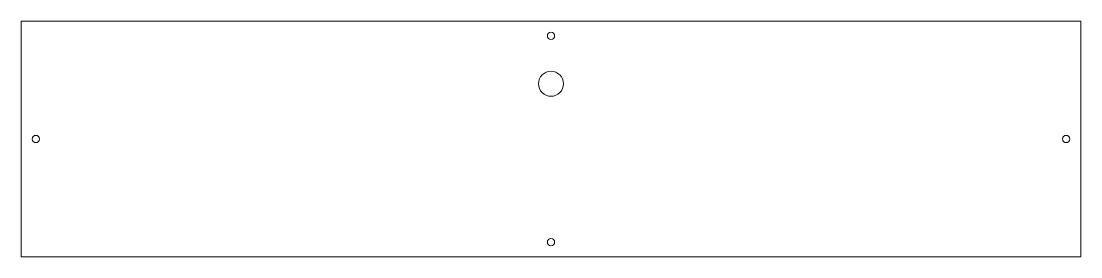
# Model space of a CAD drawing. Header units: millimetres. Extents: x -51 to 458, y 87 to 200.
import ezdxf

# ---------------------------------------------------------------- set-up
doc = ezdxf.new("R2010")
doc.units = ezdxf.units.MM

msp = doc.modelspace()

# ---------------------------------------------------------------- linework, layer by layer
at = {"color": 7, "linetype": 'Continuous', "lineweight": 15}
for p, q in [((-50.71, 200.46), (-50.71, 87.46)), ((458.29, 200.46), (-50.71, 200.46)), ((458.29, 87.46), (458.29, 200.46)), ((-50.71, 87.46), (458.29, 87.46))]:
    msp.add_line(p, q, dxfattribs=at)
for centre, radius in [((203.79, 193.46), 1.75), ((203.79, 170.46), 6), ((-43.71, 143.96), 1.75), ((451.29, 143.96), 1.75), ((203.79, 94.46), 1.75)]:
    msp.add_circle(centre, radius, dxfattribs=at)

doc.saveas('drawing.dxf')
